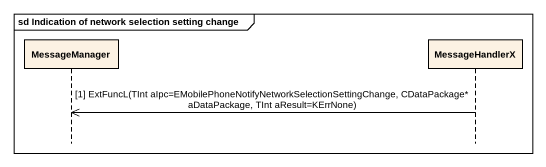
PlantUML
@startuml
mainframe sd Indication of network selection setting change
hide footbox
participant MessageManager
participant MessageHandlerX

MessageHandlerX ->> MessageManager : [1] ExtFuncL(TInt aIpc=EMobilePhoneNotifyNetworkSelectionSettingChange, CDataPackage* aDataPackage, TInt aResult=KErrNone)
@enduml
